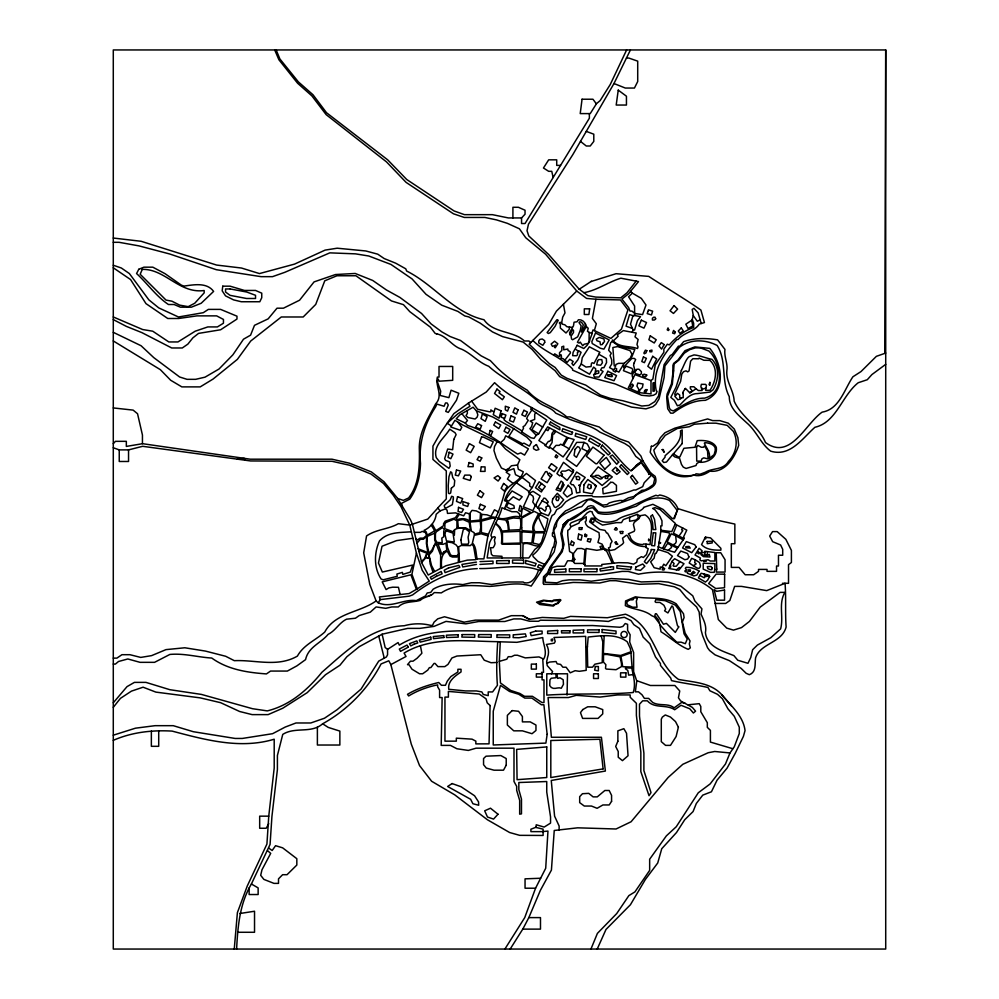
<?xml version="1.0" encoding="UTF-8"?>
<svg xmlns="http://www.w3.org/2000/svg" width="999" height="999" viewBox="0 0 999 999"><rect width="100%" height="100%" fill="white"/><g stroke="black" fill="none" stroke-linecap="round" stroke-linejoin="round"><path stroke-width="1.5" d="M556.018 673.788L556.006 677.722L551.198 678.259L549.949 679.919L549.712 685.564L551.311 687.487C554.582 689.884 557.917 686.763 561.301 688.236L563.461 684.278L563.174 679.745L560.027 677.809L557.629 678.396L556.93 673.788M459.49 562.262L458.703 546.903L461.151 545.479L470.392 545.616L471.74 544.118L473.601 546.303L475.924 559.652L467.282 560.152L458.254 562.437M884.777 353.384L885.713 49.95L113.287 49.95L113.287 949.05L885.713 949.05L885.713 49.95M113.287 443.693L115.434 441.333L126.336 441.333L126.336 446.416L142.582 443.693L250.175 459.19L331.93 459.19L349.662 463.249L371.428 471.953L384.053 481.768L397.714 498.501L410.502 519.855L412.325 523.976L421.803 562.961L428.234 575.049L440.559 568.394L440.646 555.269L434.69 539.984L434.69 530.794L431.256 525.049M470.154 513.523L470.005 521.053L480.032 520.104L480.531 513.074L476.311 510.926L472.003 510.364L469.455 513.848L465.571 512.749L463.661 515.821L455.544 512.874L447.49 513.411L447.077 510.152L445.329 508.916L440.109 510.864L436.188 514.273C435.452 521.378 430.469 527.547 424.013 530.394L426.136 531.83L427.36 535.077L434.69 530.794M501.948 557.954L501.948 556.306L492.957 555.794L491.396 554.258L490.534 547.714L493.156 547.714L494.405 545.604L495.079 543.643L494.393 540.084L495.354 537.325L494.255 536.6L491.995 537.674L489.647 542.532L487.137 557.954L522.752 557.954L523.039 544.293C527.509 540.734 537.824 549.188 539.56 544.58M567.057 695.117L567.507 673.788L546.778 673.788L546.778 695.117C575.761 693.219 604.083 694.892 633.204 692.519C636.151 683.766 633.054 675.137 631.605 667.02M535.951 827.422L536.238 824.774L544.168 827.072L550.549 823.114L550.549 816.957L546.74 792.007L546.74 781.53L518.831 782.517L518.831 789.635L521.478 799.125L521.478 813.873L519.667 814.16L519.667 800.386L516.683 790.359L516.683 786.4L513.998 781.48L513.998 748.176L476.086 748.176L468.331 750.424L456.893 748.75L450.449 745.391L441.196 745.391L442.132 697.552L439.597 697.552L439.597 690.109L437.649 686.775L437.649 684.877C427.435 686.887 417.495 690.584 408.653 695.966L407.505 694.305C417.17 688.536 427.809 685.152 438.698 682.492L441.421 685.289L445.454 685.289L447.327 681.043L450.849 676.573L457.879 671.965L457.879 669.28L461.038 669.28L461.038 671.965C455.169 675.973 447.49 681.093 448.751 689.298L465.459 690.933L476.448 690.933L481.868 691.932L483.266 694.455L488.224 695.629L488.224 691.932L492.582 691.932L497.415 685.289C496.278 670.666 496.69 656.443 497.739 641.67C466.633 641.383 432.055 636.163 404.083 653.071L406.031 656.468L390.859 664.61L411.263 744.055L419.53 765.559L431.618 781.255L454.77 794.867L487.437 819.767L509.64 832.529L519.667 835.339L543.094 835.451L543.094 829.145L535.676 827.359L530.906 829.22L530.906 831.63L543.094 831.63M604.17 635.689L603.334 653.396L620.666 655.494L630.856 651.798L630.294 648.339L627.21 641.77C616.058 633.403 601.223 635.664 588.199 637.05L587.287 647.851L587.712 667.195L592.519 667.195L594.867 664.198L602.21 662.674L602.809 641.895L601.198 635.963M454.383 535.202L454.632 529.657L458.329 527.747L465.522 527.747L470.479 530.594L469.193 522.24L463.049 519.517L458.441 520.329L457.729 521.216L458.329 527.747M499.325 661.375L500.274 641.808L516.87 642.32L542.744 637.562C543.106 644.692 547.752 652.297 543.643 659.103L539.035 656.93L525.287 657.891L517.42 655.232L514.51 655.232L511.525 656.68L508.204 656.693L506.805 659.203L499.325 661.375L500.437 682.929L510.676 690.434L519.867 693.468L524.525 696.303L532.392 696.303L542.007 702.547L543.993 702.547L543.993 679.857L542.082 679.857L542.082 673.776L536.338 673.776L536.338 677.11L542.082 677.11M715.222 603.458L725.661 603.458L729.832 600.511L734.64 586.388L741.483 586.388L766.72 590.621L785.064 583.304C786.176 597.864 785.077 612.412 786.113 627.022C782.092 642.881 760.426 643.106 755.594 657.804C754.632 663.811 756.668 671.915 749.35 674.7L746.116 673.276L741.096 668.356L729.445 660.664L715.084 654.869L709.59 650.499L707.542 647.739L702.622 635.651L701.023 629.77L699.15 612L696.553 606.905L686.076 597.24L679.757 589.497L674.412 586.813L658.753 583.653L639.323 584.303L615.884 580.694L609.877 580.694L599.737 582.991L573.214 582.429L557.642 584.353L543.618 584.353L543.631 576.648L547.539 572.789L549.974 567.12L560.764 552.21L562.624 548.039L562.624 542.907L560.801 533.578L563.211 524.712C570.154 516.933 581.518 514.86 587.999 506.456L590.896 505.619L593.456 506.206L598.214 511.9C618.106 515.309 637.612 502.31 655.856 495.279L657.929 495.904L659.74 494.992C667.782 496.328 674.862 501.098 677.959 508.628L709.727 518.581L734.852 524.075L734.852 543.706L731.33 543.706L731.33 567.407L739.06 567.407L745.167 574.75L753.658 574.75L758.516 571.353L758.516 569.418L767.032 569.418L767.032 571.353L776.535 571.353L776.535 566.021L778.471 566.021L778.471 555.244L782.704 555.244L782.704 549.325L780.619 544.992L772.677 541.695L769.68 536.038L772.564 531.593L777.172 531.593L785.838 539.323L791.408 550.399L791.408 562.499L788.523 564.672L788.523 583.304L782.454 583.304M547.377 663.174L549.6 662.062L556.056 661.525L557.167 663.811L560.589 664.41L562.887 667.22L566.108 667.22L570.292 672.814L575.099 670.691L579.308 671.303L586.188 670.341L585.651 636.375L553.983 637.474L555.219 641.346L554.37 643.144L546.403 644.467A15.272 15.16 0 0 1 547.539 657.504L546.653 661.813L547.24 665.621L552.572 671.565L551.51 673.788M640.209 515.696L639.123 518.518L634.165 522.44L633.416 524.6L634.74 529.87L634.165 531.331L628.309 533.853L629.932 535.914C630.881 541.733 637.499 544.53 642.769 544.58L643.631 543.943L650.137 544.53C650.074 535.002 655.531 521.216 645.092 514.872L640.209 515.696L637.499 515.072L637.499 514.235L623.276 519.642L621.49 522.627L616.533 522.627L602.484 525.087L596.028 521.241L594.168 518.169L591.221 518.169L589.597 521.828L599.812 529.445L605.044 530.394L606.63 533.054L607.504 533.054L612.087 541.396L610.576 543.781L610.239 547.052L608.416 547.927L609.477 549.862L608.041 550.212L604.07 548.364L602.085 544.13L597.951 542.494L599.412 536.95L599.025 532.679L587.699 526.585L586.026 524.512L585.202 521.74L586.226 520.766L586.226 516.745L579.507 521.478L579.045 523.064L570.978 526.723L569.942 524.45L571.103 522.802L581.693 518.531L587.062 512.949L590.009 511.263L592.332 511.975L592.332 513.074C596.94 523.251 607.804 523.713 616.957 520.179C624.7 513.923 636.525 515.009 643.543 508.091L643.543 507.367L652.896 504.32L663.111 509.453L672.352 518.581L674.437 518.581L677.959 508.628L673.776 518.581M236.613 949.05C237.787 926.622 239.623 903.77 251.398 884.003L270.067 844.442L271.928 816.47L277.41 769.492L277.41 755.469L282.754 734.39C295.18 726.448 311.251 733.89 322.64 723.788C347.502 709.989 367.882 689.123 381.081 663.935L388.798 660.789L390.859 664.61M234.253 949.05L237.4 912.624L247.29 885.951L266.92 844.08L268.756 816.158L274.201 768.069L274.201 739.21C240.272 749.475 205.22 739.822 172.115 731.106C152.01 729.919 131.868 732.217 113.287 740.334M680.981 397.739L680.569 399.001L677.884 399.762L674.824 396.278L677.459 393.356L679.707 395.055L679.707 397.739L683.204 397.739L683.204 391.62L685.439 388.374L689.984 393.007L696.028 388.736L698.338 390.522L702.072 390.522L702.072 388.049L701.248 388.049L700.886 386.251L701.398 384.353L705.519 384.353L706.43 385.314L705.681 390.309L709.914 390.309C715.946 381.83 718.481 368.069 709.877 360.352L703.858 360.264L699.15 358.092L698.763 358.766L692.819 358.728L690.596 361.188L689.06 370.941L687.662 371.878L686.001 370.829L683.428 371.765L681.755 374.263L680.631 381.318L674.7 394.118L675.624 395.317M636.825 680.719L635.339 691.82L638.498 691.82L642.057 694.842L644.38 698.388L648.651 698.388L652.684 702.447C659.44 706.393 667.969 702.759 674.163 707.816L681.63 702.447L685.264 703.346M581.243 364.036L582.255 357.667L589.348 346.79L599.887 352.297L594.018 363.436L592.32 362.712L591.47 363.336L591.046 366.558L586.013 367.07L581.243 364.036L578.696 367.957L589.56 374.2L593.631 367.108L595.754 368.868L594.83 374.438M498.701 512.062L494.468 509.79L490.971 516.371L487.05 514.847L481.93 514.41L480.956 519.842L492.832 516.933L495.804 517.507C499.75 509.54 502.322 500.986 504.595 492.482C508.741 483.504 520.679 481.88 523.276 471.778L518.306 469.28L517.519 464.985L519.855 459.727L505.569 449.088L500.012 442.907L462.862 425.05L454.92 420.317L450.874 427.048L460.264 430.244L461.775 427.31L458.042 422.377M562.037 476.448L562.462 474.1L560.676 472.702L561.95 471.053L565.372 471.103L568.793 469.73L572.964 472.465L567.082 480.382L560.963 475.124L559.677 475.824L556.93 473.551L563.498 462.325L573.688 470.429L572.964 472.465M706.805 574.737L706.643 575.649L709.577 576.623M591.783 333.541L593.019 329.945L610.913 338.399L621.453 329.133L627.934 309.877L620.416 299.95L595.966 299.25L592.395 318.444L596.316 323.751L594.318 330.719M705.956 537.325L705.669 538.898L704.67 538.548M583.878 563.948L584.977 549.625L581.58 548.463L577.247 548.588L573.538 553.458L573.538 556.942L574.8 559.353L573.551 561.913L574.687 563.436L582.954 563.436L584.815 564.472L584.815 565.958L601.798 565.958L601.798 564.472L618.718 562.662L627.896 562.849L633.578 564.148L636.738 562.262L637.275 559.29L641.458 556.643L643.331 557.504L646.415 554.62L648.214 548.701L646.053 547.589L646.053 544.168M575.599 349.225L578.97 351.598L577.459 352.347L577.459 354.895L576.523 355.731L572.664 355.669L573.101 352.372L577.172 345.317M495.554 518.718L492.782 518.069L481.406 521.141L481.418 532.592L488.436 534.24L495.804 517.507M113.287 447.752L119.243 449.887L128.546 449.887L142.645 446.303L250.574 460.951L332.055 461.288L349.5 465.222L370.916 474.001L383.429 483.404L393.119 494.992L400.986 506.643L409.752 525.099L416.421 553.209L411.925 574.225L417.207 588.861L409.153 593.531L379.358 596.952L380.182 599.625L378.209 602.784L376.111 600.936L369.78 584.403L363.698 552.847L366.558 535.951C376.298 529.195 388.236 529.445 398.364 523.688L409.752 525.099L427.797 519.068L437.812 508.004M658.066 549.487L667.832 552.584L672.402 556.231L665.784 565.746L663.761 564.173L662.25 567.082L660.177 567.082L660.177 569.143L654.12 567.694L650.649 561.875L654.12 558.166L655.107 553.396L656.068 553.396L658.066 549.487L660.814 531.368L660.776 525.874L661.975 525.874L661.975 520.841L659.989 516.533L655.069 509.865L652.647 508.404L654.957 507.642L660.052 509.502L675.424 523.513L671.778 531.63L660.776 530.257M638.136 392.295L638.786 389.273L636.925 386.126L637.812 383.042L643.056 384.003L642.419 387.412L639.997 389.835L639.223 392.644L628.334 387.812L634.952 374.625L650.998 380.544L652.896 379.021L655.244 364.847L663.86 352.272L663.86 349.076L667.332 344.218L669.293 344.892C675.861 337.437 684.115 330.657 693.656 327.497L693.656 323.326L692.232 319.255L693.269 315.559L692.207 309.403L693.943 308.304L698.114 312.837L701.248 323.501M543.968 532.792L534.69 532.792L533.029 543.056L539.522 544.617L541.57 541.957L546.815 524.238L547.864 518.856L539.66 514.435M487.899 535.963L488.461 534.14M543.269 583.416L543.631 576.648M418.593 551.498L419.842 550.524L426.96 553.246L424.475 558.766L421.378 561.463M491.995 537.674L490.959 535.464C493.081 525.649 499.812 517.494 501.96 507.729L511.85 511.713L516.87 511.713L519.355 513.723L519.942 517.045C512.475 514.46 505.244 520.979 498.014 517.832M543.094 831.543L547.964 831.081L545.704 868.268L535.564 888.211L524.737 917.606L504.895 949.05M630.731 357.667L631.88 354.033L629.982 350.599L617.619 346.566L612.874 347.527L614.223 365.859L615.509 366.308L615.921 364.473L618.543 363.336L624.175 363.336L631.917 356.655L634.84 349.438L619.53 346.616L612.35 341.471L612.399 339.985C618.806 347.939 629.058 345.604 637.499 348.514L638.011 346.94L636.987 344.493L638.124 339.473L635.002 336.863L636.213 333.017L632.242 332.292L633.154 329.995L630.519 324.188L632.767 316.271L634.203 315.422M538.349 508.004L540.734 512.749L538.673 516.958L539.185 518.881L544.817 531.081M624.537 367.957L623.451 370.679L631.38 373.838L632.529 371.628M504.52 508.666L507.28 501.773L504.52 500.661C508.091 489.023 517.919 481.343 526.386 473.426L535.514 480.544L532.717 486.713L528.758 492.345L530.032 492.894L532.991 491.321L540.172 495.904L535.339 505.631L532.767 502.01L533.566 498.838L533.016 496.216L529.445 493.593L529.395 492.619M695.267 559.815L694.692 562.724L696.116 563.748L695.666 564.385L693.144 565.634L689.198 562.949L691.658 558.341L695.267 559.815L699.487 562.512L700.486 565.896L699.937 567.482L698.838 568.456L697.09 568.031L693.144 565.634M113.287 707.329L120.454 698.351L131.431 691.133L143.082 687.2L155.856 692.107L200.25 697.876L220.654 702.697L239.635 711.5L252.148 714.622L268.119 714.622L282.754 708.229L307.242 692.632L325.499 674.725L339.947 665.222L346.853 656.768L359.303 646.653L382.13 634.215L407.654 628.383L419.855 628.383L434.041 626.385L446.016 621.39L465.834 623.838L478.696 621.503L504.82 621.503L513.748 618.918L520.841 618.918L529.458 621.216L538.498 621.278L540.422 620.192C563.086 620.691 586.213 619.492 608.428 621.453L614.26 618.868L624.387 617.295L631.006 620.591L633.865 624.675L639.46 628.458L643.169 637.15L649.862 643.768L655.531 657.017L660.451 663.511L660.451 665.346L670.704 678.009L671.515 680.619C683.691 683.353 696.028 684.79 707.929 687.462L709.877 690.759L717.507 694.317L722.352 698.701L727.959 708.828L734.29 716.308L739.285 727.185L739.285 733.566L734.277 746.777L729.994 752.946L725.461 764.023L710.152 783.928L698.276 792.781L676.273 826.722L666.37 835.863L649.662 859.215L649.662 870.379L634.914 891.907L628.87 895.616L616.72 913.561L597.402 933.391L590.946 949.05M633.878 371.566L632.155 375.674L633.029 378.459M528.833 917.606L540.484 917.606L540.484 929.12L522.802 929.12L528.833 917.606L540.384 890.346L551.423 870.079L554.245 830.481L577.647 827.821L616.058 828.995L631.093 821.752L668.219 777.409L682.804 764.31L708.166 752.746L714.722 751.485L729.994 752.946M584.003 442.37L581.942 448.613L587.737 451.511L589.722 448.651L587.312 443.993L584.003 442.37L576.698 442.37L566.196 459.016L576.61 466.396L587.737 451.511M571.965 560.789L573.001 558.391L572.614 553.246L569.567 551.485L567.769 535.302L567.769 530.382L569.655 529.095L570.891 526.56M421.665 562.499L425.824 557.679L429.545 558.329L430.169 563.948L432.967 572.065M597.227 949.05L605.993 929.457L630.456 904.694L645.391 879.445L657.729 862.986L661.75 848.725L676.51 832.517L684.702 819.767L693.069 811.575L696.34 803.458L702.772 795.129L711.438 791.782L717.02 780.244L727.047 768.169L735.089 753.571L743.406 736.4L745.042 730.594C743.281 715.671 730.681 705.744 721.852 694.755C710.876 682.542 693.606 682.28 678.546 679.432C654.52 662.499 654.932 625.711 625.524 614.21L607.355 617.732L570.491 616.395L563.798 618.319L542.32 617.432L529.458 619.343L522.727 615.671L511.363 615.671L498.638 620.129L475.362 620.129L464.173 622.165L444.505 616.77L437.737 618.831L434.041 622.165L432.467 625.399L430.806 625.399A51.436 51.436 0 0 0 404.27 625.736C370.504 626.972 345.766 651.46 321.903 672.277C307.555 689.947 289.897 705.356 267.282 710.901L252.547 708.716L201.423 694.417L169.867 689.697L145.929 682.379L134.428 682.379L127.023 686.625L113.287 702.796M657.916 546.815L662.574 548.389L669.567 534.265L669.13 532.804L660.814 531.368M535.764 504.795L532.804 510.664L523.389 506.818L529.445 493.593M626.623 49.95L610.252 84.515L600.124 100.624L596.328 103.796M584.815 564.472L586.101 548.501L596.815 550.299L603.796 549.125L604.795 549.8M586.575 327.285C586.151 323.351 582.667 319.168 578.433 319.73L577.035 321.765L574.063 322.227L573.476 325.861L569.542 332.792L570.067 335.102L572.464 329.508L573.501 330.369L573.501 332.517L571.053 336.226L571.628 339.086L572.639 339.747L577.672 336.838L580.319 330.132L581.168 325.799L579.033 322.627C579.994 320.117 582.879 323.514 583.266 324.9L581.331 332.118L584.815 326.661L585.377 323.851M591.408 281.281L579.22 289.235L548.676 254.508L528.783 235.951L527.035 230.732L528.459 224.226L572.852 154.57L613.985 83.529L630.419 49.95M616.158 370.716L615.496 372.053L613.124 370.766L615.047 367.719L616.745 368.943L615.884 370.567L618.881 372.152L622.727 365.684M699.662 575.449L698.438 577.884L705.419 582.08L707.617 580.207L709.715 576.336L708.94 575.212L701.173 573.289L699.662 575.449L704.245 577.759L705.431 576.423L707.105 576.423L704.645 575.624L704.145 574.125M635.052 313.549L634.103 315.422L640.521 316.646L637.462 320.542L634.577 329.995L633.154 329.995M662.574 548.389L663.898 549.075L667.582 543.381L677.372 548.226L684.315 538.174L683.578 536.888L686.775 530.132L675.424 524.288M605.594 476.048L605.282 478.409L607.829 478.446L607.654 476.273L606.63 475.549L601.823 477.759L598.576 475.374L595.829 475.374L594.767 476.486L590.721 475.974L598.239 466.845L612.287 476.923L602.135 485.464L590.721 475.974M416.758 543.394L420.392 539.273L423.339 539.273L426.635 536.475L426.386 543.319L427.809 552.547L417.794 548.638M555.731 431.356L554.008 433.941L552.672 434.353L552.06 442.582L549.388 446.828L563.124 456.955L569.168 448.838L574.15 439.535L566.982 437.4L547.689 426.848L538.873 440.534L545.704 444.967L548.364 441.383L549.55 441.383L551.236 439.41L552.072 433.279L554.37 430.407M497.415 441.183L494.517 446.553L493.968 450.537L496.341 458.129L501.423 468.032L505.781 469.955L508.591 468.718L511.426 465.759L517.519 464.985M577.085 345.267L583.791 348.526L587.2 345.229L589.697 341.046M268.756 823.676L266.184 828.258L259.678 828.258L259.678 816.158L268.756 816.158M566.982 437.4L562.549 445.242L560.701 444.193L559.215 445.367L556.043 445.367L552.647 449.35M504.108 418.344L504.108 419.792L505.956 421.378L521.266 430.469L521.703 431.843L530.881 437.749L534.015 438.399L536.263 435.264L538.636 433.903L546.765 420.067L530.656 409.153L531.768 407.542M557.38 487.674L561.138 481.106L563.061 482.617L560.626 489.535L557.38 487.674L556.043 489.722L560.414 491.221L564.148 484.79L562.562 483.553M568.081 437.687L563.548 445.591L569.168 448.838M542.307 490.322L541.358 491.983L535.476 487.749L539.198 481.755L545.267 486.476L542.307 490.322L538.548 487.387L541.533 483.578M684.802 389.46L685.314 388.574M535.864 505.556L537.649 507.929L543.893 498.076L545.454 498.489L548.276 502.022L547.152 503.309L541.833 500.749M671.952 561.45L668.818 568.518L678.833 570.179L684.003 563.723L674.65 558.741L671.877 561.376L674.088 563.523L673.089 565.646L673.663 566.233L676.323 566.233L679.969 561.575M549.487 428.009L547.877 430.656L546.066 429.37M550.661 476.885L547.127 482.692L541.083 478.971L545.541 471.628L546.915 471.628L548.451 475.162L550.661 476.885L552.072 475.199L549.35 472.977L548.451 474.1M560.889 355.02L559.14 356.618L554.707 353.846L553.908 354.782M589.16 332.767L589.048 341.795L592.12 333.703L587.462 331.368L588.224 328.234L586.825 327.098L585.302 328.234L577.422 342.307L579.12 343.094L580.182 342.07L582.754 345.716L584.153 344.243L588.448 343.294M510.189 949.05L522.939 928.858M521.703 431.843L523.551 428.196L523.051 426.785L524.887 425.574L528.246 420.354L526.648 418.643L527.659 416.183L531.98 409.852M521.378 444.493L523.951 443.131L529.358 446.091L531.543 442.045L526.873 437.262L513.748 428.633L492.607 416.933L476.461 410.876L473.076 407.23L460.077 414.685L456.218 418.781L465.284 423.052L467.457 425.424C486.55 431.068 501.298 443.856 517.582 454.07L520.741 452.897L524.562 455.082L528.396 448.826L505.731 435.801L504.22 439.348L501.223 442.095M513.748 428.633L508.803 436.463L522.04 443.456M673.426 453.871L682.18 443.556M679.033 536.013L682.792 530.619L681.58 529.77L682.792 528.046M459.153 514.473L456.343 518.706L457.292 519.63C461.276 518.244 466.058 518.081 469.455 520.929L469.455 513.848M677.372 548.226L674.637 552.247L663.898 549.075M535.876 412.55L534.702 414.248L534.665 419.418L530.207 421.091L532.679 422.702L531.643 426.548L529.895 428.696L536.263 435.264M508.591 468.718L506.218 472.29L509.89 474.825L507.417 479.058L513.186 483.516M624.313 363.224L622.639 365.622L623.676 366.383M572.652 469.605L573.401 471.216M457.954 514.098L455.369 517.757L445.217 521.141L443.568 523.676L443.568 525.686L436.563 530.257L435.389 529.807L432.267 524.088M613.461 340.771L618.144 336.251L617.345 334.74L623.376 330.594L632.305 332.292M454.632 529.657L453.059 531.755L444.867 528.658L444.867 524.113L445.804 522.577L453.996 519.155L456.93 520.816L456.93 528.508L463.186 527.747M676.61 525.299L673.426 533.179L684.003 538.636M636.163 281.131L627.022 292.769L620.741 297.839L595.804 297.09L587.799 295.617L579.058 289.048M113.287 664.073L115.422 664.073L118.506 661.5L127.822 658.965L140.047 662.337L154.558 662.337L169.867 654.445C184.091 653.121 197.877 657.23 211.751 658.041C227.685 669.592 247.415 672.552 266.446 673.913L270.567 671.066L287.35 671.066L296.89 665.871L305.557 659.627C308.291 646.89 320.766 643.256 328.097 634.365C335.577 630.719 339.185 622.689 346.578 619.18L355.444 618.219L359.265 615.559L370.317 612.15L376.111 606.942L385.714 608.316L391.833 606.942L398.251 606.942C404.333 600.961 412.762 602.559 420.129 600.411C424.15 596.465 430.844 596.84 434.315 592.569L441.321 592.882C455.482 583.366 473.763 585.576 489.885 586.401C503.821 585.526 517.432 581.518 531.206 586.088L554.17 551.81L556.356 542.582L553.733 530.407L556.356 526.173C556.181 515.022 570.029 511.875 577.909 507.629L581.743 506.63L587.812 499.812L591.033 499.812L604.033 507.042C613.873 505.269 623.651 501.773 633.279 498.301C638.274 489.66 660.414 490.646 655.144 476.323L650.511 472.777L648.663 474.413L650.511 472.777L642.757 460.601L640.933 456.056L628.608 442.033L619.855 438.998L604.108 431.093L599.2 426.998L580.481 421.303L570.079 416.92L566.795 416.92C554.657 406.094 537.737 403.321 527.285 390.209C516.446 383.878 506.181 376.386 497.265 367.869L490.322 360.602L481.106 355.831L460.527 340.484L450.124 336.526L441.895 331.918L431.019 323.851L421.553 313.474L399.925 297.44L386.401 289.96L372.714 280.457L355.207 273.464L335.477 274.538L314.073 281.893L299.575 300.212L283.441 308.192L276.998 308.192L268.144 318.868L254.495 325.324L250.574 335.164L243.494 339.198L232.892 354.807L219.018 369.018L205.02 377.172L195.629 379.333L187.013 379.333L179.633 376.998L153.809 357.654L141.084 345.741L113.287 332.33M595.292 485.002L594.792 485.589L596.178 486.263M435.502 542.757L431.818 550.174L428.996 553.196L426.873 543.506L427.385 536.363L434.69 533.179M564.81 360.252L570.479 352.934L570.129 351.66L568.081 350.512L567.782 349.001L563.711 349.812L563.711 346.141L561.813 346.853L561.838 350.449L559.527 352.672L559.527 354.495L560.951 355.057A2.373 2.36 38.4 0 1 560.889 358.017L563.261 358.753L567.182 362.3L569.792 359.278L573.189 361.501L571.89 363.486L573.339 365.459L577.797 359.927L581.093 352.322L578.97 350.874M568.456 519.53L563.211 524.712M465.284 423.052L467.482 420.529L462.087 413.948M595.754 372.252L596.94 370.941L598.738 370.941L598.738 373.151L593.631 374.438L593.98 376.186L594.742 377.06L598.95 377.06L603.084 371.478L600.611 370.017L601.972 367.732L603.908 367.732L606.555 362.6L606.356 358.566L598.851 354.258M589.373 113.599L589.373 118.207L525.049 223.526L521.553 223.526L521.553 217.944L525.037 214.211L525.037 210.24L518.419 207.28L512.912 207.28L512.912 217.932M604.832 469.13L610.489 463.873L606.318 457.417L599.787 463.086L604.82 469.143M572.152 327.36L566.87 326.71L564.81 324.762L562.187 324.138L561.638 322.914L562.687 317.158L564.984 312.887L563.411 304.233M583.916 292.695C597.24 290.259 608.016 282.105 620.879 278.197L638.511 281.581L628.608 293.781L621.915 299.076L628.608 307.555L629.994 311.076L631.892 311.076L634.914 313.511L642.557 314.61L645.991 305.007L641.346 298.389L632.355 293.144L628.583 296.79L634.602 306.019L634.602 313.274M617.644 469.343L616.47 470.454L617.132 471.153L618.406 469.942L620.117 471.703L616.758 474.35L612.2 470.454L615.609 467.195L618.406 469.942M636.138 465.571L642.757 460.601L636.138 465.571L631.568 470.454M731.405 705.868L721.852 694.755M668.343 550.187L671.54 547.464L671.028 544.792M595.966 299.25L586.6 298.426L576.76 291.034L556.418 311.126L548.801 324.288L529.158 344.18L549.45 363.723L555.144 367.445L561.213 375.062L566.933 378.309L585.764 385.152L600.511 395.08L610.352 398.414L622.677 400.686L641.845 406.031L648.776 405.407L654.77 401.673L658.541 395.941L664.135 364.56L670.341 355.532L672.277 354.42L678.421 346.154L679.932 346.154L683.628 341.646C694.405 337.862 706.031 337.962 717.582 339.86L724.949 349.4C723.85 356.693 728.034 363.299 726.86 370.604C725.761 381.643 733.803 390.309 734.178 401.211C741.295 417.095 758.678 426.198 765.496 442.532C790.359 460.901 805.231 423.963 822.127 412.137C839.322 409.365 844.355 389.348 852.909 376.785L861.001 371.578L876.385 356.331L885.713 353.059M689.66 392.607L691.47 391.645M378.209 602.784C390.909 608.666 403.321 598.713 416.283 600.636L425.537 595.916L427.197 592.981L430.769 592.357L433.179 589.185C441.883 583.99 452.934 583.279 462.824 584.615L471.341 582.754L479.532 582.754L491.583 584.527L507.467 582.005L523.114 582.005L524.413 582.742C532.092 584.228 536.163 576.848 538.299 570.879L540.934 569.817L549.088 558.191L552.897 547.215L553.658 547.215L554.969 540.009L553.995 536.913L552.435 536.013L552.435 533.016L553.209 533.016C553.109 523.663 559.265 516.645 565.671 510.789C574.437 507.604 581.843 499.413 591.346 498.876L602.672 505.069L607.055 504.62L609.265 502.922L613.923 501.535L619.455 500.499L622.227 500.499L622.227 501.161L628.334 497.889L633.878 496.453L641.895 490.284L644.717 490.034L648.651 487.999L653.408 484.527L654.782 478.546L651.573 475.137L644.193 482.742L642.682 486.663L635.776 489.985L633.803 489.985C621.191 494.992 606.518 497.664 592.907 496.64L591.995 495.741L578.371 495.741L570.616 498.713L565.784 501.798L561.413 506.905L556.705 509.652L554.37 514.173L552.085 515.509C546.178 529.245 545.417 545.417 532.804 555.032L533.116 556.568L537.999 561.463L544.38 564.235M539.023 546.278L534.877 549.388L528.833 557.954L522.752 557.954M885.713 364.348L871.915 374.563L867.282 379.72L858.241 382.729C841.907 395.529 836.55 422.365 814.909 427.285C802.422 438.336 790.259 457.18 770.704 451.161C760.714 443.793 756.493 431.044 746.753 422.852C739.085 415.659 729.108 408.291 729.282 396.64C720.816 380.532 727.06 360.964 717.145 345.467C705.369 339.26 690.184 338.861 679.357 347.34L664.947 365.934L664.11 377.597L659.028 398.876L655.744 404.345L652.896 406.643L645.953 408.866L631.605 407.117L599.55 396.216L559.652 376.561L555.044 370.679L540.946 359.578L531.98 349.313L523.126 342.07L502.597 336.613L492.482 331.905L480.269 323.189L468.718 316.895L464.785 315.959L457.892 311.413L441.733 305.182L426.011 294.305L412.038 278.896L390.959 264.435L368.793 256.006L355.507 253.858L329.82 252.859L284.815 272.315L272.502 276.661L261.076 276.661L216.284 269.693L169.593 253.958L139.011 245.891L119.081 242.307L113.287 242.307M649.038 473.926L641.208 462.587L630.981 470.941C619.243 461.788 612.212 447.664 599.412 440.134C582.604 429.957 561.975 428.908 546.615 416.059C529.07 405.494 509.465 397.24 494.592 382.692L486.251 392.033L468.356 403.171L453.871 413.611L440.497 432.867L432.942 446.103L432.942 459.453L446.291 470.916L446.291 498.926L437.749 507.929L440.109 510.864M612.35 341.471L610.701 342.57L608.628 350.237L611.251 353.296L610.052 355.532L611.725 359.927L611.725 364.036L609.565 367.62L613.636 369.83M113.287 735.189L135.477 728.184L155.095 725.674L173.252 725.674L193.319 731.705L235.14 738.448L242.307 738.448L272.602 733.691L285.252 727.047L295.991 722.976L310.776 722.976L324.488 718.231L337.075 709.727L361.039 689.123L378.721 661.113L386.376 657.005L387.562 654.782L387.562 649.375L398.077 642.569L399.313 645.117C438.761 620.966 486.85 636.925 529.458 627.834L537.412 626.173L592.582 625.536L619.929 627.247L622.852 626.448L625.224 623.538L627.584 624.338L627.609 630.406L630.144 634.777L629.695 642.032L633.628 652.534L633.628 671.603L636.625 680.619L650.361 685.489L674.862 685.489L679.745 690.983L678.446 697.777L680.606 700.923L692.344 707.404L695.566 711.151L693.393 713.011L689.735 708.753L681.006 705.294L674.687 709.74C666.408 704.02 654.507 709.028 647.364 700.823L642.682 700.823L639.497 704.22L639.497 716.183L643.893 753.171L643.893 770.579L651.011 792.619L649.025 795.691L640.834 771.615L640.834 752.06L636.388 715.384L636.388 703.308L630.182 697.252L630.182 694.929L617.544 694.929L600.012 697.077L576.273 695.329L568.406 697.539L548.076 697.539L551.373 737.262L601.41 737.262L605.382 771.041L551.261 780.469L554.595 816.171L559.128 826.011L559.128 830.007M417.207 588.861L429.258 581.106L422.202 570.254L416.421 553.209M540.734 512.749L548.389 515.709L550.874 510.814L549.612 506.356L548.226 505.694L545.779 507.092L546.316 508.753L545.154 511.188L541.545 508.341L537.649 507.929M545.704 444.967L544.855 445.454L549.388 448.289L549.388 446.828M436.925 544.005L434.515 545.304L432.417 551.161L428.996 555.019L431.58 565.646L434.453 571.128M441.595 568.056L445.904 565.771L458.241 562.499L458.566 555.656L457.067 557.03L452.385 557.03L450 556.043L447.29 551.173C440.509 554.008 441.258 562.062 441.595 568.056L440.559 568.394M376.111 600.936C359.752 612.674 335.027 612.799 324.75 632.067C315.559 640.322 303.696 644.717 297.39 656.106C277.585 667.569 255.494 659.702 234.315 660.676L225.662 656.268L205.444 651.086L184.815 647.777L165.984 649.625L151.586 655.631L140.747 657.417L129.92 654.695L121.94 654.695L116.908 658.116L113.287 658.116M632.991 674.587L628.696 675.137L627.784 670.416L625.474 668.806L625.474 667.906L631.768 668.081M699.937 319.967L697.29 321.241L693.269 315.559M631.131 652.772L620.966 656.418L622.739 666.72L632.067 667.045L630.856 651.798M607.654 476.273L610.064 475.512M428.221 595.891L431.468 595.067M239.685 913.536L254.533 911.238L254.533 932.279L237.999 932.279M412.999 538.261L396.615 540.596L382.03 546.228L378.459 563.024L382.342 572.052L412.737 565.047L410.277 572.115L402.809 574.4L402.385 572.377L396.89 574.063L397.252 576.273L383.191 579.807L381.131 579.008C373.663 567.907 374.076 552.722 379.533 540.834C387.862 531.743 400.312 532.654 411.401 531.78M707.654 423.176L694.243 424.238L689.198 426.735L677.372 428.496L665.259 435.352L653.808 450.099C657.767 468.219 677.222 479.47 695.117 474.75L695.991 473.801L699.949 474.263L705.232 472.29C712.786 467.594 723.226 470.517 728.533 461.301C736.201 453.371 738.636 441.321 733.378 431.406L727.197 425.349L715.946 423.176L707.604 423.176M497.002 662.462L491.046 662.724L484.215 660.177L480.731 654.732L456.943 656.031L451.91 657.979L447.964 664.41L444.817 666.62L437.924 666.62L435.052 663.423L434.041 663.423L430.856 667.619L429.383 667.619L427.747 670.129L422.652 673.776L419.543 673.776L412 669.218L408.978 664.672L407.517 664.672L410.439 661.176L413.049 661.176L417.082 658.241L421.878 653.234L420.417 645.816M237.3 459.215L244.218 458.329L245.217 460.252M705.681 388.186L702.072 389.323M476.461 564.41L462.774 566.97L461.925 564.41L476.461 562.1M380.182 599.625L409.265 596.153L412.637 594.904C431.243 580.456 453.384 569.53 477.247 568.643M479.982 564.41L493.007 563.636L493.007 561.088L480.019 561.6M540.634 878.246L525.049 878.845L525.049 888.211L535.564 888.211M479.745 568.556C499.612 568.831 520.417 563.161 539.61 570.354M626.448 58.054L628.833 58.054L637.712 61.151L637.712 81.531L634.44 88.049L625.312 88.049L613.985 83.529M560.551 165.397L556.718 165.397L556.718 159.828L548.676 159.828L543.468 168.007L548.676 171.316L551.76 171.316L553.159 177.497M521.553 217.944L508.391 217.932L492.37 214.66L464.448 214.66L454.046 210.939L406.755 179.52L387.699 159.852L326.536 112.75L312.999 94.755L298.389 81.893L279.882 58.941L276.161 49.95M539.797 514.048L539.26 514.048C537.612 519.605 530.981 526.048 535.039 531.693L544.443 531.693M414.435 532.342L420.379 532.342L422.19 531.368L425.449 532.604L426.561 535.377L423.489 538.136L420.067 538.136L417.357 539.972L415.996 539.098M672.926 544.917L675.461 543.456L676.273 541.608L675.649 535.714L671.241 533.803L667.145 541.92L677.971 547.34M646.053 546.578C638.361 546.815 630.431 543.394 627.584 535.876L626.435 535.214L622.564 538.186L623.626 542.682L622.389 544.205L614.772 549.6L608.766 550.774L613.723 563.236M707.367 551.735L707.367 555.057L704.844 554.632L704.844 551.273L714.872 552.534L714.872 561.013L710.202 561.013L708.141 559.74L701.173 560.851L699.874 559.79L700.411 558.054L695.029 555.007L699.125 548.301L702.097 550.786L701.261 552.06L704.844 552.747M477.247 558.866L483.891 558.866L487.912 535.889L481.156 533.753L474.25 535.364L472.44 542.907C476.535 547.065 475.799 553.658 477.147 558.853L475.811 558.741M669.605 565.446L670.691 565.946L670.691 567.12L669.542 567.12M688.074 704.807L699.225 703.671L700.799 706.48L700.799 711.738L707.317 722.702L707.317 727.347L710.414 730.381L710.414 742.082L732.791 748.713M585.864 646.74L587.537 646.815M497.739 641.67L500.274 641.808M113.287 407.929L133.129 410.114L137.537 413.736L142.445 435.04L142.445 443.668M113.287 238.037L141.109 241.283L216.608 265.06L241.483 268.032L259.465 273.576L294.543 264.111L325.1 250.112L337.175 248.202L365.796 250.961L377.747 254.171L384.19 258.554L395.691 263.187L405.756 268.806L406.655 271.041C434.078 284.665 453.409 312.812 483.978 319.742C493.256 333.379 512.887 330.469 524.475 340.996L528.908 340.996L530.706 342.607M480.956 514.285L481.93 514.41M500.312 415.334L501.498 415.522M658.703 543.069L660.451 543.356L660.601 542.632L658.89 542.207M639.223 392.644L650.998 393.931L650.998 380.544M436.7 333.841L435.202 333.454L430.407 327.185L409.802 311.676L403.471 304.67L391.471 300.936L355.919 275.761L336.95 275.761L324.762 280.794L315.734 304.408L303.184 316.983L281.293 316.983L250.724 341.021L237.375 359.353L213.062 379.058L200.212 386.888L181.843 386.888L170.679 380.257L160.352 369.667L113.287 340.946M633.491 315.846L629.532 314.598L626.073 326.186L631.905 328.284M572.852 558.728L574.8 559.353M397.714 498.501L403.296 500.374L408.591 497.989C419.592 483.753 419.73 465.247 419.293 448.101C419.168 431.568 428.359 418.019 435.626 403.883C443.668 395.404 434.94 386.176 437.362 377.085L439.023 377.085L439.023 366.458L452.697 366.458L452.697 380.319L439.023 381.206L438.261 379.096L437.212 381.206L440.696 391.258L440.122 395.442L448.888 397.664L451.086 390.197L458.828 393.269L456.481 400.237L448.264 412.4L445.716 411.376L448.264 405.007L447.127 402.959L445.517 402.959L444.08 406.256L436.863 404.096L435.626 406.893C424.587 423.763 418.569 443.269 420.504 463.499C420.117 476.186 417.195 488.686 409.74 499.163L401.748 503.234L401.748 505.094M113.287 265.247L121.329 267.994L129.37 273.551L148.851 299.85L158.779 307.904L178.471 316.995L203.284 312.687L208.354 309.39L220.617 309.39L236.975 316.183L236.975 319.056L220.617 329.77L198.551 333.391L192.844 337.887L187.874 344.118L182.28 347.977L171.716 347.977L141.958 332.655L126.324 326.373L113.287 319.593M586.276 131.381L593.793 134.191L593.793 141.396L590.222 146.004L586.276 146.004L580.481 141.396M542.894 566.358L538.861 564.747L537.587 567.07L541.495 568.818M497.614 518.943L505.756 520.067L507.854 524.288L508.366 530.544L502.072 531.068L499.75 526.923L495.816 523.114M113.287 316.97L142.695 329.545L152.735 331.193L168.819 341.945L177.934 341.945L195.217 331.193L207.817 326.923L217.382 326.923L223.451 323.226L223.451 319.443L216.646 315.871L196.94 315.871L178.609 318.494L167.757 318.494L145.966 303.621L130.557 279.545L113.287 267.794M649.15 473.988L651.573 475.137M520.554 477.235L515.509 474.675L513.861 468.631L506.893 471.178L505.781 469.955M675.649 535.714L683.154 539.872M522.727 615.671L529.458 619.417M251.398 884.003L258.142 887.899L258.142 894.53L249.138 894.53L249.138 887.899M436.663 333.816C447.165 336.026 452.035 346.378 461.675 349.213C471.416 353.621 478.621 362.537 488.711 366.271C503.296 379.558 521.878 386.925 536.475 400.137C541.595 406.506 550.824 406.655 555.731 413.149L566.62 418.044C577.397 422.802 590.459 424.925 599.962 432.167L624.725 443.506L629.62 446.665L635.789 456.381L641.208 460.601L641.208 461.763M538.623 433.891L531.843 429.607L536.126 422.964L542.732 427.16M322.64 723.788L328.221 727.397L339.86 731.106L339.86 745.029L317.382 745.029L317.382 727.147M451.236 425.899L447.19 423.226L457.842 413.823L469.942 406.293L468.356 403.171M516.545 482.892L528.184 490.846L528.758 492.345M493.593 411.775L490.871 409.915L490.871 411.775L489.335 411.775L477.622 409.265L471.64 401.123M268.756 848.101L272.165 850.511L275.562 845.691L282.617 847.826L296.828 858.69L296.828 865.047L287.038 874.699L282.617 874.699L278.509 878.845L278.509 883.378L273.976 883.378L263.873 879.395L260.689 875.311L261.988 869.742L270.704 853.358L267.52 850.661M532.017 487.712L529.72 486.088L529.72 483.304L522.065 477.372M594.767 476.486L600.312 479.045L601.823 478.646L601.823 477.759M680.344 568.294L679.22 567.469L676.311 569.954M387.612 649.35L385.164 647.527L382.13 634.215M672.402 454.92L674.787 456.905L679.57 458.354L681.48 464.41L683.266 467.107L686.051 468.456L695.991 465.546L696.803 463.548L698.925 462.187C707.529 463.349 717.794 456.93 716.295 447.29C713.224 440.771 703.546 439.997 697.215 440.671L694.979 447.265L683.89 448.289L679.869 456.905L678.271 456.905L673.338 453.796L666.458 462.062L663.736 462.5L662.2 460.764L665.072 457.13L665.072 455.781C672.202 449.113 682.205 442.082 680.431 430.944L682.18 429.945L682.18 443.531M604.757 549.775L606.868 551.56L612.287 563.236M532.854 340.447C544.555 352.385 560.963 356.855 572.589 369.018L572.589 370.13L586.575 376.298L615.284 383.941L641.495 395.254L649.3 396.004L653.521 395.242L656.056 393.843L657.067 391.446L656.268 390.784C651.91 370.292 663.985 353.484 676.872 339.498L678.084 339.498C683.803 332.505 694.355 331.668 699.312 324.076L704.445 322.565L700.923 310.077C683.99 298.251 665.971 287.712 648.726 276.386L616.058 273.701L591.083 281.506M696.028 388.736L693.905 386.763L690.346 386.763L690.346 388.561L692.295 390.896M495.442 523.826C502.16 528.159 502.172 536.288 501.461 543.419L501.948 544.143L520.641 544.143L520.641 557.954M630.569 291.371L632.355 293.144M573.551 561.913L572.589 560.789L567.569 560.789L564.66 566.233L557.042 566.233L552.197 567.557L549.363 574.575L600.362 574.575L622.127 571.403L628.159 571.403L638.536 574.2C663.773 569.205 691.882 572.702 712.462 589.647L718.331 619.555L726.748 628.121L733.453 630.119L741.52 627.597L749.437 621.428L760.214 607.105L780.132 592.382L784.864 592.382C778.209 603.771 783.865 616.708 780.631 628.883L770.803 637.712L757.392 645.067L752.647 649.712L750.749 657.529L747.964 663.299L737.774 660.252L733.89 655.594C722.764 651.173 707.03 646.815 705.406 632.667C706.855 625.774 703.608 620.029 701.061 614.098L701.922 608.853L694.854 600.961L692.757 595.804L680.744 586.101L668.356 582.155L660.539 581.368L641.321 581.942L628.708 579.408L611.226 578.583L591.246 581.218L579.882 579.87L569.143 579.87L562.425 580.731L556.905 582.842L545.454 582.217L545.042 577.697L548.801 573.476L548.801 571.216L550.948 567.02L562.237 551.723L564.023 544.467L561.863 533.653L562.849 528.459L568.631 520.442C578.059 518.668 583.466 508.503 592.657 507.704L598.176 513.249C611.7 516.945 623.95 509.59 636.213 506.206C645.866 499.213 658.166 495.017 669.505 500.474L677.297 510.526M576.76 291.034L545.641 254.258L525.749 237.75L519.405 228.796L507.342 223.326L496.416 219.867L484.89 217.445L464.31 217.445L453.421 213.774L406.106 182.392L386.463 161.863L326.149 114.635L311.888 95.892L297.577 83.217L278.896 59.74L274.713 49.95M641.083 461.813L649.712 473.126M561.638 322.914L560.177 322.29L559.315 322.952L560.339 324.275L560.339 328.034L566.008 333.004L569.118 329.52L569.555 327.222M659.078 623.001L654.432 616.907L651.723 615.671C643.905 609.49 633.89 609.852 625.362 605.656L625.574 600.961L635.426 596.79C649.038 599.425 663.673 595.854 676.198 603.808L683.503 613.761L684.103 617.544L682.392 621.965L685.127 633.116L690.047 640.946L689.335 643.905L690.321 647.827L688.274 649.375C678.109 645.192 670.267 637.487 660.976 631.743L659.914 624.662M547.152 503.309L548.226 505.694M416.446 589.422L410.914 574.8L382.205 581.868L386.101 589.585L388.811 587.912L392.719 587.187L398.451 587.3L400.099 594.43M476.461 410.876L477.847 414.847L477.135 417.132L475.112 419.018L467.857 417.495L466.021 415.572L467.37 413.399L467.295 410.801M541.982 673.776L541.545 672.352L543.543 672.352L542.744 659.103M378.721 635.951L384.24 658.141M637.624 515.097L638.286 518.119L635.789 520.154L629.607 521.266L629.607 517.407M683.191 392.47L683.204 393.768M158.716 731.106L158.716 746.315L151.361 746.315L151.361 731.106M128.546 449.887L128.546 461.476L119.243 461.476L119.243 449.887M460.901 539.81L461.575 544.18L468.056 544.18L468.781 542.357L468.094 537.175L469.455 531.88L465.434 528.733L463.261 529.57L460.901 539.81M724.662 574.15L724.537 587.724L715.759 588.523L708.641 583.553L716.108 574.15L724.662 574.15M621.565 663.985L621.515 666.595L616.046 669.705L606.281 669.068L605.506 668.381L605.881 664.685L603.496 662.137L603.496 655.307L604.183 654.482L607.242 654.482L620.054 656.83L621.565 663.985M490.097 705.556L489.035 743.843L475.849 743.893L475.849 741.158L472.04 739.16L456.331 738.161L456.331 741.158L444.955 741.158L444.955 697.102L448.389 697.102L448.389 691.408L479.245 694.043L486.026 698.813L487.212 702.796L490.097 705.556M520.154 531.306L520.279 543.056L502.472 543.543L502.472 532.055L520.154 531.306M653.284 532.829L651.648 545.579L654.682 545.816L655.819 532.829L653.284 532.829M673.613 370.916L672.339 384.103L667.469 396.328L669.355 407.804L670.404 409.777L673.164 410.926C683.204 405.582 692.719 397.852 704.695 398.139C725.212 392.52 722.015 363.261 708.878 351.024L700.449 347.877L695.366 347.877L689.747 349.625L684.265 353.159L678.933 360.115L674.1 363.948L673.613 370.916M522.215 509.028L521.141 516.333L522.04 516.908L530.644 512.275L523.126 508.404L522.215 509.028M584.015 484.74L583.491 492.107L592.332 493.743L596.415 485.814L587.812 479.52L584.015 484.74M521.84 531.818L521.84 542.932L531.843 542.932L533.216 532.592L521.84 531.818M672.901 373.301L671.44 383.903L667.057 394.155L666.745 398.239L667.694 408.766L670.641 413.161L673.051 413.161C682.367 406.118 693.406 400.262 705.406 400.324C726.885 391.683 722.165 363.049 709.777 348.389L694.879 346.903L685.039 350.661L677.909 360.077L673.688 363.349L672.901 365.409L672.901 373.301M453.346 498.976L452.31 504.695L446.216 507.967L444.692 507.405L444.193 505.569L450.237 499.8L451.685 496.241L453.346 496.965L453.346 498.976M525.736 560.451L525.474 563.473L535.039 566.046L536.151 563.498L525.736 560.451M513.374 634.84L513.124 637.574L518.868 637.774L526.211 636.538L525.362 633.878L513.374 634.84M662.512 567.457L662.275 569.855L663.923 570.017L664.672 568.531L662.512 567.457M602.222 629.532L601.91 632.429L616.021 633.766L616.021 631.043L602.222 629.532M458.529 507.367L458.066 511.476L461.625 512.45L463.511 509.303L458.529 507.367M222.765 286.176L222.19 290.834L225.512 295.854L233.541 299.875L241.333 301.748L259.802 301.748L261.75 297.739L261.75 293.169L255.532 290.447L244.443 290.447L230.082 286.176L222.765 286.176M582.055 99.226L580.219 113.599L590.234 113.599L596.366 103.859L592.956 99.226L582.055 99.226M462.187 634.59L461.85 637.075L474.712 637.3L474.712 634.59L462.187 634.59M478.683 634.59L478.346 637.075L491.208 637.3L491.208 634.59L478.683 634.59M497.165 634.865L496.828 637.35L509.69 637.574L509.69 634.865L497.165 634.865M521.69 527.722L522.04 530.669L533.304 531.443C530.968 525.199 536.338 519.08 538.411 513.536L534.265 511.376L521.815 518.031L521.69 527.722M618.244 90.135L616.196 105.045L626.448 105.045L626.448 96.216L618.244 90.135M589.685 308.828L588.898 314.498L584.303 314.498L584.303 308.828L589.685 308.828M547.152 734.39L545.879 743.106L493.244 744.979L493.244 711.188L500.487 685.376L509.527 691.458L518.668 694.23L524.787 698.089L531.868 698.089L541.371 704.77L543.893 704.77L547.152 734.39M520.904 524.637L520.117 529.67L509.253 530.157L508.154 521.49L506.968 519.468L513.424 517.981L520.379 518.506L520.904 524.637M637.374 598.151L636.338 601.148L637.012 607.217L632.604 607.217L627.272 604.757L626.773 602.447L627.784 601.161L629.77 599.912L633.041 599.787L634.24 597.714L637.374 598.151M501.061 410.801L499.063 418.194L493.256 414.635L495.142 408.229L501.061 410.801M578.646 534.165L577.822 539.01L581.068 540.172L582.155 535.352L578.646 534.165M715.459 449.575L714.123 454.645L709.215 458.466C710.963 452.322 705.918 447.552 704.37 443.181L705.019 442.619C709.115 442.932 715.296 444.455 715.459 449.575M716.758 569.105L716.221 572.077L725.062 572.077L725.062 559.715L720.741 552.747L716.221 552.747L716.758 569.105M576.198 476.698L576.535 479.383L579.245 479.832L579.87 477.884L578.546 476.436L576.198 476.698M480.769 527.347L479.782 532.729L474.225 534.19L474.225 532.729L471.316 531.031L470.005 522.04L480.294 521.228L480.769 527.347M481.293 466.883L480.457 471.391L485.052 471.391L485.052 466.883L481.293 466.883M552.722 498.913L552.097 502.235L554.333 506.918L555.719 507.504L558.878 505.494L563.648 499.825L557.355 493.331L552.722 498.913M635.839 567.07L635.352 569.53L640.484 570.379L644.867 566.258L642.757 564.01L635.839 567.07M451.361 488.199L450.636 493.019L449.313 493.681L448.501 493.281L448.226 485.626L448.963 476.66L450.599 471.803L451.685 472.527L452.697 477.422L454.732 480.569L454.22 485.814L451.361 488.199M595.367 666.533L594.63 670.154L598.364 670.916L598.364 666.533L595.367 666.533M591.183 486.825L590.859 488.386L589.348 488.698L587.35 487.487L588.486 484.278L591.183 485.114L591.183 486.825M443.731 532.28L443.756 536.775L441.795 538.061L442.232 542.807L436.963 542.407L435.427 539.647L435.427 533.653L436.313 531.793L442.42 527.597L444.155 529.183L443.731 532.28M634.028 363.161L633.578 365.259L634.877 370.254L633.828 371.628L632.292 371.628L632.829 369.63L631.793 368.319L626.348 366.233L624.425 368.057L623.676 367.108L631.843 358.416L634.24 358.416L635.664 359.528L634.028 363.161M449.15 452.26L448.027 457.38L450.786 458.703L452.997 454.108L449.15 452.26M575.761 433.404L575.149 436.076L585.739 439.46L586.738 436.7L575.761 433.404M456.468 470.042L455.282 475.099L458.416 475.836L460.714 471.041L456.468 470.042M457.554 496.703L456.468 501.373L460.714 503.184L462.687 498.588L457.554 496.703M714.859 569.455L714.185 572.34L710.401 572.34L703.221 569.118L703.221 563.236L714.859 563.586L714.859 569.455M585.127 534.228L584.64 536.301L586.401 536.713L586.863 535.039L585.127 534.228M521.528 508.678L520.866 511.476L518.768 510.526L520.029 505.382L521.528 506.718L521.528 508.678M597.527 361.238L596.665 364.797L600.686 365.234L602.422 362.724L601.773 359.603L598.501 359.603L597.527 361.238M501.985 413.561L501.111 417.12L504.582 418.531L505.906 415.084L501.985 413.561M678.383 727.185L676.111 736.538L670.466 745.379L665.571 745.379L661.288 741.633L661.288 719.193L662.337 717.095L665.297 714.947L670.441 717.045L675.511 721.59L678.383 727.185M453.758 439.46L452.634 449.712L447.677 449.038L444.642 458.641L445.554 460.339L449.6 461.913L450.199 466.121L448.913 468.331L439.273 461.463L436.276 457.617C432.654 445.729 444.455 438.111 449.75 429.17L455.044 432.729L456.131 434.615L453.758 439.46M578.921 485.277L580.019 485.689L578.921 485.277M646.828 350.649L645.966 352.922L644.33 353.771L643.856 353.059L645.391 350.149L646.828 350.649M681.405 370.354L676.023 387.2L670.829 397.39L674.35 400.299L677.347 405.769L679.882 405.045C684.702 400.199 690.034 393.344 697.577 393.556L709.914 392.083L713.099 389.772C718.443 380.432 720.142 367.57 711.925 359.328C705.918 358.204 700.049 355.432 694.005 354.907L690.684 356.119C686.8 356.056 683.691 366.571 681.405 370.354M678.721 626.91L675.299 632.392L666.408 623.376L663.461 624.25L656.393 613.748L655.456 613.748L654.782 615.459L658.403 619.904L659.877 624.65L667.769 633.503L676.773 642.182L681.118 642.182L685.326 643.693L687.25 639.01L684.04 633.816L680.294 611.613L675.386 605.144L665.172 600.686L655.756 599.7L655.082 601.71L655.931 602.409L659.902 602.409L663.923 605.269L665.709 609.065L664.585 610.814L667.906 612.949L671.94 605.918L673.014 607.055L677.434 625.536L678.721 626.91M490.172 430.369L489.123 434.215L490.709 435.739L492.644 431.493L490.172 430.369M469.093 462.512L467.944 466.67L473.164 466.67L473.164 464.023L469.093 462.512M575.037 449.425L574.05 455.407L576.485 457.33L580.456 449.65L579.27 447.315L577.584 446.59L575.037 449.425M651.348 446.253L650.187 452.21C659.69 467.02 674.6 481.705 693.83 475.099C699.537 476.873 705.282 474.3 709.927 471.178C724.974 472.989 734.64 457.817 738.698 445.354L737.886 437.674L734.302 429.083L728.259 423.176L719.755 420.604L712.637 420.604L707.604 418.931L674.7 428.209L664.959 432.754L660.451 437.662L657.654 442.932L652.822 446.253L651.348 446.253M544.705 342.37L542.869 345.292L538.773 342.957L538.773 341.009L539.772 339.485L542.22 338.973L544.705 340.721L544.705 342.37M696.553 447.053L696.715 461.101L701.023 461.101L702.01 458.753L703.796 457.854L708.079 458.916L707.554 451.173L705.107 446.728L704.258 446.166L703.546 447.24L701.273 447.24L697.801 445.429L696.553 447.053M445.766 530.631L444.967 534.477L446.478 540.896L454.32 542.107L453.034 533.141L445.766 530.631M471.303 476.56L470.079 480.469L463.236 478.321L464.81 475.112L469.942 475.112L471.303 476.56M651.36 549.512L650.436 552.459L644.343 561.713L646.59 563.561L650.824 558.391L654.682 549.7L651.36 549.512M647.864 311.563L647.215 313.611L651.448 314.947L652.634 311.164L648.463 309.852L647.864 311.563M482.43 414.036L480.969 418.606L485.252 421.328L487.137 416.658L482.43 414.036M426.523 554.795L426.098 557.042L427.335 557.854C430.819 558.641 428.334 551.723 426.523 554.795M510.988 415.946L509.478 420.554L513.436 422.065L515.159 417.532L510.988 415.946M468.668 503.471L467.669 506.468L462.949 504.907L462.949 501.585L468.668 503.471M480.344 504.308L478.921 508.591L482.679 510.214L485.377 506.468L480.344 504.308M572.552 432.267L571.853 434.328L570.629 434.328L561.938 431.231L562.824 428.721L572.552 432.267M588.049 538.936L587.275 541.196L590.047 542.132L591.121 538.936L588.049 538.936M686.213 546.665L685.826 547.814L690.222 548.089L689.048 546.366L686.213 546.665M650.124 350.562L649.825 351.773L651.798 351.798L651.96 350.062L650.124 350.562M508.878 407.48L507.579 411.089L505.307 409.827L505.307 406.206L508.878 407.48M595.516 332.954L591.845 341.646L592.245 343.556L600.374 348.264L603.908 349.126L609.215 339.96L595.516 332.954M650.274 335.839L648.875 339.747L654.245 342.994L656.218 339.747L650.274 335.839M643.431 356.98L641.808 361.501L644.405 362.674L646.39 358.329L643.431 356.98M518.056 409.827L516.483 414.11L513.011 412.325L514.785 407.879L518.056 409.827M481.543 425.586L480.257 429.033L475.499 427.272L477.772 423.713L481.543 425.586M481.543 437.038L479.458 442.682L490.309 447.889L493.231 441.808L483.279 437.038L481.543 437.038M571.59 541.196L570.329 544.555L573.164 545.629L574.238 542.757L571.59 541.196M558.653 601.448L558.129 602.834L552.509 605.307L539.822 603.046L539.373 602.135L544.08 600.724L552.147 601.66L553.546 600.661L558.054 600.661L558.666 601.435M712.324 568.281L711.775 569.68L710.252 569.68L707.854 568.668L707.242 566.645L711.101 566.508L712.324 568.281M591.945 518.743L590.821 521.603L593.456 522.639L594.492 520.042L591.945 518.743M707.192 541.458L707.23 543.681L712.2 542.957L712.2 541.296L707.192 541.458M644.68 390.684L644.243 391.733L645.766 392.257L647.302 389.697L645.566 389.635L644.68 390.684M617.869 741.221L615.684 746.465L618.231 751.51L618.231 757.23L622.452 760.651L628.046 755.756L626.535 733.291L623.851 728.683L617.869 730.843L617.869 741.221M581.406 482.392L579.595 486.7L579.994 492.307L576.585 492.957L575.711 488.274L573.314 484.715L571.765 484.715L570.217 483.179L576.623 472.015L585.202 477.485L581.406 482.392M631.543 567.07L630.469 569.58L616.907 568.194L616.895 565.671L631.543 567.07M142.27 269.38L140.172 274.263L166.009 300.087L171.903 301.186L179.658 305.132L188.199 306.643L194.718 303.271L204.171 292.869L204.171 290.522C179.308 293.931 165.097 268.731 142.27 269.38M641.358 320.167L638.848 325.811L643.955 328.147L646.515 322.527L641.358 320.167M555.407 345.317L554.47 347.315L555.232 347.802L557.842 343.781L554.595 341.208L551.148 343.993L552.447 346.341L555.407 345.317M523.938 410.289L521.815 414.772L525.262 416.496L527.472 412.05L523.938 410.289M696.166 546.89L691.708 552.684L682.567 547.952L686.325 541.608L694.742 544.667L696.178 546.915M505.956 427.235L504.058 431.168L507.879 433.316L510.014 429.52L505.956 427.235M557.804 320.766L555.144 326.273L550.299 332.617L548.389 333.504L547.14 332.542L556.843 319.78L557.804 319.78L557.804 320.766M662.2 449.587L664.16 452.335L663.324 449.587L662.2 449.587M652.709 356.318L647.827 366.296L651.523 369.193L656.705 359.003L652.709 356.318M469.393 443.643L466.158 450.149L470.629 452.684L474.188 446.366L469.393 443.643M481.768 457.942L480.144 461.188L477.06 459.652L478.883 456.506L481.768 457.942M602.872 343.369L602.272 344.58L600.474 344.767L599.999 341.745L596.977 340.796L596.266 339.098L599.263 337.425L603.896 338.961L604.545 341.558L602.872 343.369M607.879 371.278L604.757 377.585L614.01 380.706L616.545 375.574L607.879 371.278M705.331 537.237L701.548 544.617C706.243 549.887 714.297 550.237 720.878 550.149L720.878 548.301L710.539 537.874L705.331 537.237M503.608 483.466L501.123 488.261L504.383 491.133L507.28 486.301L503.608 483.466M633.316 385.489L631.693 387.924L630.581 386.675L630.581 385.402L632.217 384.053L633.316 385.489M138.786 269.28L136.563 273.539C147.278 283.354 156.106 296.241 168.431 304.508L174.126 304.508L180.394 307.18L191.371 307.18L201.174 303.271L213.611 291.408C206.818 282.13 193.893 284.752 184.028 286.076L181.481 285.214L165.097 273.714L152.81 267.17L143.931 267.17L138.786 269.28M636.013 370.317L634.777 372.677L636.026 373.763L640.034 374.9L641.37 373.676L641.37 371.665L638.985 369.243L636.875 369.243L636.013 370.317M607.954 374.975L607.954 376.136L611.975 376.698L612.449 376.036L611.326 374.513L607.954 374.975M506.918 497.514L505.781 499.625L508.616 501.148L513.186 496.79L519.293 500.124L522.202 496.753L512.05 490.934L506.918 497.514M675.349 332.292L674.562 333.753L672.602 333.067L673.588 330.407L675.349 332.292M506.218 765.209L503.496 770.192L494.006 770.192L486.276 768.056L483.553 764.66L483.553 758.553L486.014 756.193L500.849 755.556L506.218 758.553L506.218 765.209M699.063 571.116L696.865 575.074L693.83 575.936L687.474 573.289L687.474 571.977L685.277 571.79L684.839 570.953L686.65 570.054L685.351 568.406L686.076 567.307C690.546 567.257 695.404 568.543 699.063 571.116M496.978 389.098L494.555 393.469L502.422 399.712L504.37 396.815L499.001 392.944L500.074 391.62L496.978 389.098M664.123 344.568L661.588 349.088L659.015 346.004L661.263 342.607L664.123 344.568M495.429 422.028L493.731 425.037L498.801 428.546L500.774 425.037L495.429 422.028M599.962 444.193L598.651 446.466L588.561 440.709L590.097 438.136L599.962 444.193M508.429 502.972L506.331 506.643L510.189 508.853L514.335 508.179L513.923 505.631L508.429 502.972M479.97 490.771L477.385 495.167L481.543 497.602L483.816 493.718L479.97 490.771M646.74 375.087L645.679 376.885L642.632 375.911L642.632 374.75L644.355 374.213L646.74 375.087M688.91 556.893L687.612 559.078L684.839 559.727L677.497 555.581L680.806 551.061L687.562 553.533L688.91 556.893M701.061 553.109L700.948 554.607L703.446 556.643L709.989 556.992L709.228 554.32L707.429 555.594L703.646 555.594L701.061 553.109M556.555 497.04L555.943 499.288L556.755 500.536L558.154 500.536L559.14 498.051L557.854 496.291L556.555 497.04M604.07 455.207L596.952 463.748L595.779 463.748L586.326 456.256L592.907 447.028L604.07 455.207M693.493 573.276L692.257 574.388L691.271 573.426L693.381 571.378L695.054 572.664L693.493 573.276M556.131 455.094L555.044 456.855L556.743 457.929L557.817 456.231L556.131 455.094M568.169 485.264L563.299 493.019L567.12 497.04L572.277 493.681L571.316 488.723L568.169 485.264M668.793 329.82L668.343 330.544L667.207 329.82L667.994 327.909L668.793 329.82M550.549 422.077L549.238 424.15L559.877 429.857L559.827 427.472L550.549 422.077M602.26 445.142L600.724 447.54L608.266 454.957L610.264 453.346L602.26 445.142M611.575 801.348L609.203 804.957L602.909 804.957L597.102 808.303L591.47 806.043L584.29 806.043L579.682 802.634L579.682 796.665L582.454 793.718L588.723 793.356L593.106 796.877L597.265 796.877L604.845 790.496L609.178 790.496L611.575 795.354L611.575 801.348M698.488 552.047L697.764 553.146L698.863 553.871L699.587 552.772L698.488 552.047M551.036 464.298L548.601 467.682L554.133 471.69L557.017 467.682L551.548 463.711L551.036 464.298M559.552 601.473L558.054 603.533L555.681 603.97L553.396 606.043L539.847 604.52L536.55 602.222L543.444 600.187L551.91 601.148L553.508 600.174L560.039 599.537L560.938 600.137L559.552 601.473M582.767 709.577L580.469 712.612L582.604 718.406L598.051 718.406L602.722 713.91L602.722 709.577L595.167 706.793L587.687 706.793L582.767 709.577M500.499 477.934L498.114 481.043L494.055 477.934L497.839 475.661L500.499 477.934M674.063 305.607L670.054 310.789L673.488 313.436L677.609 309.103L674.063 305.607M690.384 570.829L688.973 571.478L687.986 569.892L690.384 569.892L690.384 570.829M618.718 462.05L616.758 464.223L610.014 456.543L612.35 454.995L618.718 462.05M498.002 814.235L493.556 819.093L487.475 817.02L484.677 810.813L490.484 808.203L498.002 814.235M709.877 382.392L709.04 384.553L709.914 385.314L709.877 382.392M621.366 464.797L619.717 466.583L627.31 474.525L629.045 472.839L621.366 464.797M443.806 552.01L441.795 554.145L438.012 543.956L443.081 544.33L445.929 543.094L446.79 550.074L443.806 552.01M458.491 554.095L456.98 555.706L452.31 555.706L450.449 554.82L447.452 547.24L446.828 541.87L452.172 542.694L455.956 544.767L457.692 546.928L458.491 554.095M655.669 318.781L654.457 320.03L652.434 320.03L652.434 318.206L653.821 317.195L655.032 317.195L655.669 318.781M681.281 327.922L678.321 330.956L679.857 333.254L683.304 330.956L681.281 327.922M610.676 482.342L606.705 486.276L602.722 488.424L603.159 493.831L616.445 491.308L616.445 485.377L612.837 482.342L610.676 482.342M512.162 710.589L507.367 715.346L507.367 725.037L513.761 730.831L522.402 730.831L532.03 733.716L535.963 730.469L535.963 725.037L530.207 721.877L522.402 721.877L522.402 716.52L518.568 711.276L512.162 710.589M632.392 475.362L630.531 477.135L635.639 484.178L637.861 482.604L632.392 475.362M648.663 539.273L648.638 540.634L648.663 539.273M615.696 527.672L614.422 529.482L615.908 530.144L617.095 529.707L617.095 528.608L615.696 527.672M536.426 444.605L533.528 446.565L533.528 448.726L536.288 450.299L538.911 449.513L536.426 444.605M691.708 320.267L685.826 324.2L688.036 328.471L692.769 326.011L691.708 320.267M652.497 514.997L650.649 516.221L652.572 522.689L653.096 529.557L655.819 529.557L654.545 519.418L652.497 514.997M452.11 783.566L447.627 786.475L470.616 799.275L472.902 803.733L478.683 805.244L478.546 801.91L474.575 795.766L461.088 786.75L452.11 783.566M436.513 576.248L431.368 579.283L430.307 577.247L441.133 571.49L442.132 573.826L436.513 576.248M408.279 647.14L400.537 651.348L399.325 649.075L407.03 645.054L408.279 647.14M448.576 567.907L444.218 570.242L445.067 572.627L459.877 567.307L458.853 565.384L448.576 567.907M414.061 644.193L410.776 645.891L409.465 643.668L416.82 640.883L417.757 642.969L414.061 644.193M603.171 547.552L600.824 548.526L600.024 546.59L602.484 545.891L603.171 547.552M535.651 631.081L530.282 632.767L531.193 635.676L542.107 633.766L542.107 631.081L535.651 631.081M610.614 566.82L599.924 568.955L600.411 571.041L613.548 569.255L613.548 566.82L610.614 566.82M616.108 542.007L614.872 542.357L616.083 544.318L617.832 544.318L616.108 542.007M430.719 637.175L419.33 640.147L420.204 642.145L431.118 639.41L430.719 637.175M603.109 768.893L550.811 777.559L550.811 740.509L599.862 739.26L603.109 768.893M724.537 590.034L716.708 591.321L714.11 589.672L716.708 600.174L724.537 600.174L724.537 590.034M443.893 637.512L433.516 638.673L433.279 636.55L443.893 635.589L443.893 637.512M546.753 746.927L516.658 749.375L517.07 779.682L546.753 777.522L546.753 746.927M565.796 568.993L554.557 569.73L554.557 572.327L565.971 571.952L565.796 568.993M557.642 630.469L547.627 631.081L547.627 633.528L557.654 633.528L557.642 630.469M458.116 634.727L446.391 635.189L446.503 637.512L458.241 637.15L458.116 634.727M583.678 629.87L573.126 630.257L573.126 632.929L583.678 632.929L583.678 629.87M509.128 560.539L496.615 560.764L496.615 563.461L509.128 563.461L509.128 560.539M230.232 288.961L225.562 288.961L225.562 292.033L230.082 295.354L246.553 298.489L255.532 298.489L255.532 295.292L246.728 292.033L230.232 288.961M654.245 382.979L652.971 382.979L652.971 391.183L654.245 391.183L654.245 382.979M581.93 527.672L579.058 527.672L579.058 529.482L581.93 529.482L581.93 527.672M622.764 531.518L619.904 531.518L620.616 533.478L622.764 533.478L622.764 531.518M523.576 560.077L512.549 560.077L512.549 563.111L523.638 563.461L523.576 560.089M706.143 560.876L703.945 561.463L706.143 560.876M581.081 568.793L569.343 568.793L569.343 571.715L581.081 571.715L581.081 568.793M596.952 568.955L584.015 568.955L584.015 571.715L596.952 571.715L596.952 568.955M599.063 629.87L587.574 629.87L587.574 632.429L599.063 632.429L599.063 629.87M569.88 630.756L561.438 630.756L561.65 632.929L570.017 632.929L569.88 630.756M552.522 639.298L551.286 639.298L551.286 640.834L552.522 640.834L552.522 639.298M536.338 664.098L531.331 664.098L531.331 669.118L536.338 669.118L536.338 664.098M625.898 672.827L620.579 672.827L620.579 677.11L625.898 677.11L625.898 672.827M598.364 673.776L593.568 673.776L593.568 678.508L598.364 678.508L598.364 673.776M621.415 636.088A3.122 3.097 28.4 0 0 626.823 636.026A3.122 3.097 28.4 0 0 624.038 631.405A3.122 3.097 28.4 0 0 621.415 636.088"/></g></svg>
